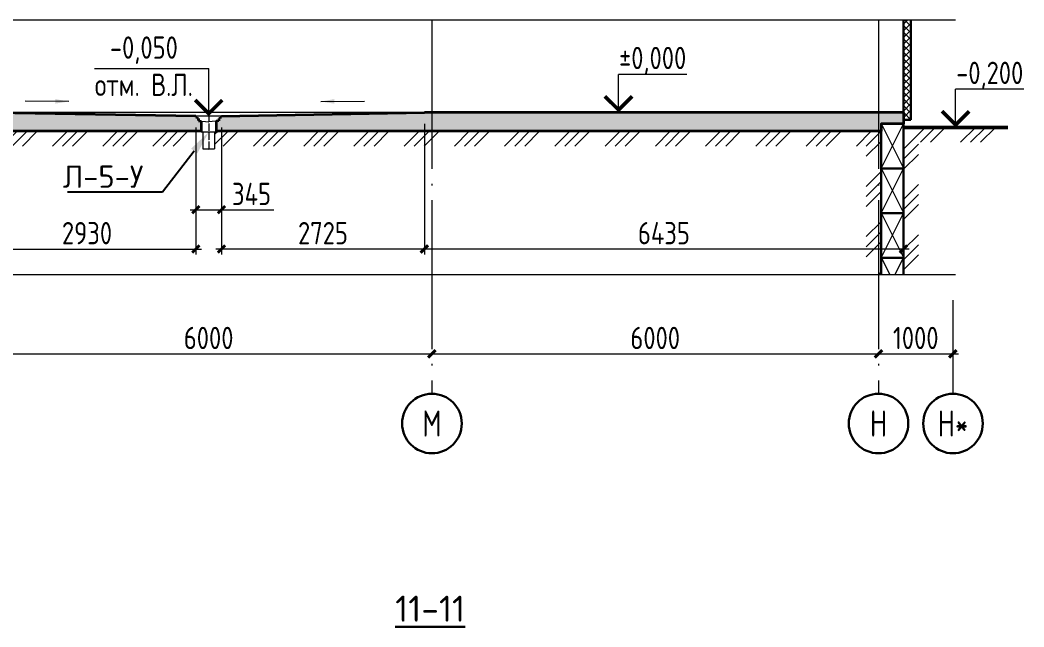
# Model space of a CAD drawing. Extents: x -965262 to 1142518, y -357520 to 71675.
# Drawn here: x 208291 to 221778, y -231245 to -223093 of the extents above; entities that cross this region are included whole.
import ezdxf
from ezdxf import colors
from ezdxf.entities.mleader import LeaderData, LeaderLine
from ezdxf.math import Vec2, Vec3

# ---------------------------------------------------------------- set-up
doc = ezdxf.new("R2010")
doc.units = 0
doc.header["$LTSCALE"] = 10
doc.linetypes.add('DOTE', pattern=[2.42, 2, -0.2, 0.02, -0.2])
doc.layers.get('0').update_dxf_attribs({"linetype": 'CONTINUOUS', "lineweight": 30})
doc.layers.get('Defpoints').update_dxf_attribs({"linetype": 'CONTINUOUS'})
doc.layers.add('DOTE', color=7, linetype='DOTE', lineweight=9)
doc.layers.add('полы', color=3, linetype='CONTINUOUS', lineweight=35)
doc.styles.add('GOST 2.304', font='isocpeur.ttf', dxfattribs={"width": 0.75, "height": 250})
doc.styles.get("Standard").update_dxf_attribs({"font": 'isocpeur.ttf', "height": 300})
doc.styles.add('ГОСТ 2м', font='isocpeur.ttf', dxfattribs={"width": 0.8, "height": 250})
doc.dimstyles.new('ГОСТ 2м', dxfattribs={"dimtxt": 250, "dimasz": 100, "dimexe": 75, "dimexo": 150, "dimgap": 62.5, "dimtad": 1, "dimdec": 0, "dimtxsty": 'ГОСТ 2м', "dimblk": 'ARCHTICK', "dimcen": 150, "dimdle": 75, "dimclrd": 256, "dimclre": 256, "dimclrt": 256, "dimadec": 0, "dimazin": 0, "dimtfac": 1, "dimtdec": 0, "dimtmove": 0, "dimatfit": 3, "dimldrblk": 'OBLIQUE', "dimfxl": 1, "dimlwd": 15, "dimlwe": 15, "dimarcsym": 0})

# ---------------------------------------------------------------- blocks, each defined once
blk = doc.blocks.new('_ArchTick')
at = {"color": 0, "linetype": 'ByBlock', "lineweight": 0, "const_width": 0.4}
blk.add_lwpolyline([(-0.5, -0.5), (0.5, 0.5)], dxfattribs=at)
blk = doc.blocks.new('*D1741')
at = {"lineweight": 15, "transparency": 16777216}
for p, q in [((219824, -227426), (219824, -227501)), ((220824, -227426), (220824, -227501)), ((219749, -227576), (220899, -227576))]:
    blk.add_line(p, q, dxfattribs=at)
at = {"layer": 'Defpoints', "color": 0, "lineweight": 15, "transparency": 16777216}
for p in [(219824, -227576), (220824, -227576), (220824, -227576)]:
    blk.add_point(p, dxfattribs=at)
at = {"lineweight": 15, "transparency": 16777216, "xscale": 100, "yscale": 100, "zscale": 100, "rotation": 180}
blk.add_blockref('_ArchTick', (219824, -227576), dxfattribs=at)
at = {"lineweight": 15, "transparency": 16777216, "xscale": 100, "yscale": 100, "zscale": 100}
blk.add_blockref('_ArchTick', (220824, -227576), dxfattribs=at)
at = {"lineweight": 15, "transparency": 16777216, "insert": (220324, -227363), "char_height": 250, "attachment_point": 5, "style": 'ГОСТ 2м'}
blk.add_mtext('{\\H1.2x;1000}', dxfattribs=at)
blk = doc.blocks.new('_Oblique')
at = {"color": 0, "linetype": 'ByBlock', "lineweight": -2}
blk.add_line((-0.5, -0.5), (0.5, 0.5), dxfattribs=at)
blk = doc.blocks.new('*D1745')
at = {"lineweight": 15, "transparency": 16777216}
for p, q in [((207824, -227426), (207824, -227501)), ((213824, -227426), (213824, -227501)), ((207749, -227576), (213899, -227576))]:
    blk.add_line(p, q, dxfattribs=at)
at = {"layer": 'Defpoints', "color": 0, "lineweight": 15, "transparency": 16777216}
for p in [(207824, -227576), (213824, -227576), (213824, -227576)]:
    blk.add_point(p, dxfattribs=at)
at = {"lineweight": 15, "transparency": 16777216, "xscale": 100, "yscale": 100, "zscale": 100, "rotation": 180}
blk.add_blockref('_ArchTick', (207824, -227576), dxfattribs=at)
at = {"lineweight": 15, "transparency": 16777216, "xscale": 100, "yscale": 100, "zscale": 100}
blk.add_blockref('_ArchTick', (213824, -227576), dxfattribs=at)
at = {"lineweight": 15, "transparency": 16777216, "insert": (210824, -227363), "char_height": 250, "attachment_point": 5, "style": 'ГОСТ 2м'}
blk.add_mtext('{\\H1.2x;6000}', dxfattribs=at)
blk = doc.blocks.new('*D1746')
at = {"lineweight": 15, "transparency": 16777216}
for p, q in [((213824, -227426), (213824, -227501)), ((219824, -227426), (219824, -227501)), ((213749, -227576), (219899, -227576))]:
    blk.add_line(p, q, dxfattribs=at)
at = {"layer": 'Defpoints', "color": 0, "lineweight": 15, "transparency": 16777216}
for p in [(213824, -227576), (219824, -227576), (219824, -227576)]:
    blk.add_point(p, dxfattribs=at)
at = {"lineweight": 15, "transparency": 16777216, "xscale": 100, "yscale": 100, "zscale": 100, "rotation": 180}
blk.add_blockref('_ArchTick', (213824, -227576), dxfattribs=at)
at = {"lineweight": 15, "transparency": 16777216, "xscale": 100, "yscale": 100, "zscale": 100}
blk.add_blockref('_ArchTick', (219824, -227576), dxfattribs=at)
at = {"lineweight": 15, "transparency": 16777216, "insert": (216824, -227363), "char_height": 250, "attachment_point": 5, "style": 'ГОСТ 2м'}
blk.add_mtext('{\\H1.2x;6000}', dxfattribs=at)
blk = doc.blocks.new('*D1749')
at = {"lineweight": 15, "ltscale": 50, "transparency": 16777216}
for p, q in [((213722, -224485), (213722, -226243)), ((220159, -224485), (220159, -226243)), ((220234, -226168), (213647, -226168))]:
    blk.add_line(p, q, dxfattribs=at)
at = {"layer": 'Defpoints', "color": 0, "lineweight": 15, "ltscale": 50, "transparency": 16777216}
for p in [(213722, -224335), (220159, -224335), (213722, -226168)]:
    blk.add_point(p, dxfattribs=at)
at = {"lineweight": 15, "ltscale": 50, "transparency": 16777216, "xscale": 100, "yscale": 100, "zscale": 100, "rotation": 180}
blk.add_blockref('_ArchTick', (213722, -226168), dxfattribs=at)
at = {"lineweight": 15, "ltscale": 50, "transparency": 16777216, "xscale": 100, "yscale": 100, "zscale": 100}
blk.add_blockref('_ArchTick', (220159, -226168), dxfattribs=at)
at = {"lineweight": 15, "ltscale": 50, "transparency": 16777216, "insert": (216941, -225955), "char_height": 250, "attachment_point": 5, "style": 'ГОСТ 2м'}
blk.add_mtext('{\\H1.2x;6435}', dxfattribs=at)
blk = doc.blocks.new('*D1754')
at = {"lineweight": 15, "ltscale": 50, "transparency": 16777216}
for p, q in [((210997, -224535), (210997, -226243)), ((213722, -224485), (213722, -226243)), ((213797, -226168), (210922, -226168))]:
    blk.add_line(p, q, dxfattribs=at)
at = {"layer": 'Defpoints', "color": 0, "lineweight": 15, "ltscale": 50, "transparency": 16777216}
for p in [(210997, -224385), (213722, -224335), (210997, -226168)]:
    blk.add_point(p, dxfattribs=at)
at = {"lineweight": 15, "ltscale": 50, "transparency": 16777216, "xscale": 100, "yscale": 100, "zscale": 100, "rotation": 180}
blk.add_blockref('_ArchTick', (210997, -226168), dxfattribs=at)
at = {"lineweight": 15, "ltscale": 50, "transparency": 16777216, "xscale": 100, "yscale": 100, "zscale": 100}
blk.add_blockref('_ArchTick', (213722, -226168), dxfattribs=at)
at = {"lineweight": 15, "ltscale": 50, "transparency": 16777216, "insert": (212360, -225955), "char_height": 250, "attachment_point": 5, "style": 'ГОСТ 2м'}
blk.add_mtext('{\\H1.2x;2725}', dxfattribs=at)
blk = doc.blocks.new('*D1755')
at = {"lineweight": 15, "ltscale": 50, "transparency": 16777216}
for p, q in [((207727, -224485), (207727, -226243)), ((210652, -224535), (210652, -226243)), ((207652, -226168), (210727, -226168))]:
    blk.add_line(p, q, dxfattribs=at)
at = {"layer": 'Defpoints', "color": 0, "lineweight": 15, "ltscale": 50, "transparency": 16777216}
for p in [(207727, -224335), (210652, -224385), (210652, -226168)]:
    blk.add_point(p, dxfattribs=at)
at = {"lineweight": 15, "ltscale": 50, "transparency": 16777216, "xscale": 100, "yscale": 100, "zscale": 100, "rotation": 180}
blk.add_blockref('_ArchTick', (207727, -226168), dxfattribs=at)
at = {"lineweight": 15, "ltscale": 50, "transparency": 16777216, "xscale": 100, "yscale": 100, "zscale": 100}
blk.add_blockref('_ArchTick', (210652, -226168), dxfattribs=at)
at = {"lineweight": 15, "ltscale": 50, "transparency": 16777216, "insert": (209190, -225955), "char_height": 250, "attachment_point": 5, "style": 'ГОСТ 2м'}
blk.add_mtext('{\\H1.2x;2930}', dxfattribs=at)
blk = doc.blocks.new('*D1756')
at = {"lineweight": 15, "ltscale": 50, "transparency": 16777216}
for p, q in [((210652, -224535), (210652, -225715)), ((210997, -224535), (210997, -225715)), ((210577, -225640), (210997, -225640)), ((210997, -225640), (211702, -225640))]:
    blk.add_line(p, q, dxfattribs=at)
at = {"layer": 'Defpoints', "color": 0, "lineweight": 15, "ltscale": 50, "transparency": 16777216}
for p in [(210652, -224385, 1772), (210997, -224385, 1772), (210997, -225640)]:
    blk.add_point(p, dxfattribs=at)
at = {"lineweight": 15, "ltscale": 50, "transparency": 16777216, "xscale": 100, "yscale": 100, "zscale": 100, "rotation": 180}
blk.add_blockref('_ArchTick', (210652, -225640), dxfattribs=at)
at = {"lineweight": 15, "ltscale": 50, "transparency": 16777216, "xscale": 100, "yscale": 100, "zscale": 100}
blk.add_blockref('_ArchTick', (210997, -225640), dxfattribs=at)
at = {"lineweight": 15, "ltscale": 50, "transparency": 16777216, "insert": (211400, -225428), "char_height": 250, "attachment_point": 5, "style": 'ГОСТ 2м'}
blk.add_mtext('{\\H1.2x;345}', dxfattribs=at)

msp = doc.modelspace()

# ---------------------------------------------------------------- hatches: boundary and pattern name
at = {"lineweight": 0, "ltscale": 50}
h = msp.add_hatch(dxfattribs=at)
h.set_pattern_fill('ANSI37', color=256, scale=20, style=0)
h.set_pattern_definition([(45, (-890347.434, -920921.184), (-44.9012806, 44.9012806), []), (135, (-890347.434, -920921.184), (-44.9012806, -44.9012806), [])])
h.paths.add_polyline_path([(220259.3, -224434.6), (220259.3, -223092.6), (220159.3, -223092.6), (220159.3, -224434.6)])
h = msp.add_hatch(dxfattribs=at)
h.set_pattern_fill('MCSHATCHBG', color=256, scale=30, style=0, pattern_type=2)
h.set_pattern_definition([(45, (983039, -1229771.54), (-337.49995, 337.49995), []), (45, (983174, -1229771.54), (-337.49995, 337.49995), []), (45, (982634, -1229771.54), (-337.49995, 337.49995), [])])
h.paths.add_polyline_path([(183667.2, -224784.6), (183667.2, -224584.6), (184574.3, -224584.6), (184574.3, -225684.6), (185074.3, -225684.6), (185074.3, -224584.6), (188819.8, -224584.6), (188819.8, -224784.6), (185274.3, -224784.6), (185274.3, -225884.6), (184374.3, -225884.6), (184374.3, -224784.6)])
h.paths.add_polyline_path([(188929.8, -224784.6), (202514.8, -224784.6), (202514.8, -224584.6), (188929.8, -224584.6)])
h.paths.add_polyline_path([(202674.8, -224784.6), (210744.8, -224784.6), (210744.8, -224584.6), (202674.8, -224584.6)])
h.paths.add_polyline_path([(210904.8, -224784.6), (210904.8, -224584.6), (219859.3, -224584.6), (219859.3, -226513.6), (219659.3, -226513.6), (219659.3, -224784.6), (210904.8, -224784.6)])
h.paths.add_polyline_path([(220159.3, -226513.6), (220159.3, -224534.6), (221560.2, -224534.6), (221560.2, -224734.6), (220359.3, -224734.6), (220359.3, -226513.6)])
at = {"layer": 'полы', "lineweight": 0, "ltscale": 100}
h = msp.add_hatch(dxfattribs=at)
h.set_pattern_fill('ANSI35', color=256, scale=20, angle=90, style=0)
h.set_pattern_definition([(135, (-2733954.96, -32434.33), (-89.802561, -89.802561), []), (135, (-2733954.96, -32344.53), (-89.802561, -89.802561), [158.75, -31.75, 0, -31.75])])
h.paths.add_polyline_path([(183167.2, -224584.6), (183167.2, -224337.6), (183824.3, -224334.6), (188752.3, -224354.6), (188752.3, -224364.6), (188769.8, -224364.6), (188769.8, -224384.6), (188789.8, -224384.6), (188789.8, -224414.6), (188794.8, -224415.2), (188794.8, -224565.2), (188819.8, -224565.2), (188819.8, -224584.6), (185074.3, -224584.6), (185074.3, -224484.6), (184574.3, -224484.6), (184574.3, -224584.6)])
h.paths.add_polyline_path([(188929.8, -224584.6), (188929.8, -224565.2), (188954.8, -224565.2), (188954.8, -224415.2), (188959.8, -224414.6), (188959.8, -224384.6), (188979.8, -224384.6), (188979.8, -224364.6), (188997.3, -224364.6), (188997.3, -224354.6), (195209.3, -224334.6), (202422.3, -224354.6), (202422.3, -224364.6), (202439.8, -224364.6), (202439.8, -224384.6), (202459.8, -224384.6), (202459.8, -224414.6), (202494.8, -224418.7), (202494.8, -224565.2), (202514.8, -224565.2), (202514.8, -224584.6)])
h.paths.add_polyline_path([(202674.8, -224584.6), (202674.8, -224565.2), (202694.8, -224565.2), (202694.8, -224418.7), (202729.8, -224414.6), (202729.8, -224384.6), (202749.8, -224384.6), (202749.8, -224364.6), (202767.3, -224364.6), (202767.3, -224354.6), (207499.3, -224334.6), (210652.3, -224384.6), (210652.3, -224394.6), (210669.8, -224394.6), (210669.8, -224414.6), (210689.8, -224414.6), (210689.8, -224444.6), (210724.8, -224448.7), (210724.8, -224584.6)])
h.paths.add_polyline_path([(210924.8, -224584.6), (210924.8, -224448.7), (210959.8, -224444.6), (210959.8, -224414.6), (210979.8, -224414.6), (210979.8, -224394.6), (210997.3, -224394.6), (210997.3, -224384.6), (214049.3, -224334.6), (220159.3, -224334.6), (220159.3, -224484.6), (219859.3, -224484.6), (219859.3, -224584.6)])
h.paths.add_polyline_path([(183167.2, -224584.6), (183167.2, -224553.1), (183293.2, -224584.6)], flags=16)

# ---------------------------------------------------------------- linework, layer by layer
at = {"color": 5, "lineweight": 15, "ltscale": 50}
for p, q in [((220859.3, -223092.6, 13061.6), (202463.2, -223092.6, 13061.6)), ((220859.3, -226513.6, 13061.6), (202463.2, -226513.6, 13061.6))]:
    msp.add_line(p, q, dxfattribs=at)
at = {"ltscale": 50}
for p, q in [((220159.3, -223092.6, 11707.2), (220159.3, -224434.6, 13061.6)), ((220259.3, -223092.6, 13158.5), (220259.3, -224434.6, 13120.5)), ((220259.3, -224434.6, 13061.6), (220159.3, -224434.6, 13061.6)), ((220159.3, -226284.6, 13061.6), (219859.3, -226284.6, 13061.6)), ((219859.3, -226284.6, 13061.6), (219859.3, -226513.6, 13061.6)), ((220159.3, -226513.6, 13061.6), (220159.3, -226284.6, 13061.6))]:
    msp.add_line(p, q, dxfattribs=at)
at = {"lineweight": 15, "ltscale": 0.3}
for p, q in [((209291.2, -223745, 13061.6), (210824.8, -223745, 13061.6)), ((217249.3, -223821.5, 13061.6), (216331.2, -223821.5, 13061.6)), ((221777.8, -224021.5, 13055.6), (220859.7, -224021.5, 13055.6))]:
    msp.add_line(p, q, dxfattribs=at)
at = {"lineweight": 15}
for p, q in [((210824.8, -224384.6, 13061.6), (210824.8, -223745, 13061.6)), ((216331.2, -224334.6, 13061.6), (216331.2, -223821.5, 13061.6)), ((220859.7, -224534.6, 13055.6), (220859.7, -224021.5, 13055.6)), ((210724.8, -224448.7, 13061.6), (210724.8, -224595.2, 13061.6)), ((210924.8, -224448.7, 13061.6), (210924.8, -224595.2, 13061.6)), ((219859.7, -224483.6, 13061.6), (220159.7, -225083.6, 13061.6)), ((220159.7, -224483.6, 13061.6), (219859.7, -225083.6, 13061.6)), ((210724.8, -224595.2, 13061.6), (210924.8, -224595.2, 13061.6)), ((210744.8, -224595.2, 13061.6), (210744.8, -224822.2, 13061.6)), ((210904.8, -224595.2, 13061.6), (210904.8, -224822.2, 13061.6)), ((210744.8, -224822.2, 13061.6), (210904.8, -224822.2, 13061.6)), ((219859.7, -225083.6, 13061.6), (220159.7, -225683.6, 13061.6)), ((220159.7, -225083.6, 13061.6), (219859.7, -225683.6, 13061.6)), ((219859.7, -225683.6, 13061.6), (220159.7, -226283.6, 13061.6)), ((220159.7, -225683.6, 13061.6), (219859.7, -226283.6, 13061.6)), ((219859.7, -226283.6, 13061.6), (219974.2, -226512.6, 13061.6)), ((220159.7, -226283.6, 13061.6), (220045.2, -226512.6, 13061.6))]:
    msp.add_line(p, q, dxfattribs=at)
at = {"lineweight": 15, "ltscale": 50}
for p, q in [((208944.8, -224186.7, 10848.6), (208356.8, -224179.9, 10848.6)), ((212331.5, -224186.7, 10848.6), (212919.5, -224179.9, 10848.6)), ((210652.3, -224384.6, 13061.6), (210652.3, -224394.6, 13061.6)), ((210669.8, -224394.6, 13061.6), (210669.8, -224414.6, 13061.6)), ((210689.8, -224414.6, 13061.6), (210689.8, -224444.6, 13061.6)), ((210959.8, -224414.6, 13061.6), (210959.8, -224444.6, 13061.6)), ((210979.8, -224394.6, 13061.6), (210979.8, -224414.6, 13061.6)), ((210997.3, -224384.6, 13061.6), (210997.3, -224394.6, 13061.6))]:
    msp.add_line(p, q, dxfattribs=at)
at = {"lineweight": 15, "ltscale": 10}
for p, q in [((210669.8, -224394.6, 13061.6), (210652.3, -224394.6, 13061.6)), ((210669.8, -224414.6, 13061.6), (210689.8, -224414.6, 13061.6)), ((210979.8, -224414.6, 13061.6), (210959.8, -224414.6, 13061.6)), ((210997.3, -224394.6, 13061.6), (210979.8, -224394.6, 13061.6))]:
    msp.add_line(p, q, dxfattribs=at)
at = {"lineweight": 15, "ltscale": 2.5}
for p in [(210689.8, -224444.6, 13061.6), (210959.8, -224444.6, 13061.6)]:
    msp.add_line(p, (210824.8, -224460.5, 13061.6), dxfattribs=at)
at = {"lineweight": 50, "ltscale": 50}
msp.add_line((221560.2, -224534.6, 13049.6), (220159.3, -224534.6, 13061.6), dxfattribs=at)
at = {"lineweight": 15, "const_width": 50}
for points, elevation in [([(210642.4, -224166.9), (210824.8, -224349.2), (211007.1, -224166.9)], 13061.6), ([(216513.5, -224116.9), (216331.2, -224299.2), (216148.8, -224116.9)], 13061.6), ([(221042.1, -224316.9), (220859.7, -224499.2), (220677.4, -224316.9)], 13055.6)]:
    msp.add_lwpolyline(points, dxfattribs=dict(at, elevation=elevation))
at = {"lineweight": 15, "ltscale": 100, "extrusion": (0, 1, 0), "elevation": -224384.6}
msp.add_lwpolyline([(-210997.3, 13061.6), (-210652.3, 13061.6)], dxfattribs=at)
at = {"ltscale": 50, "elevation": 13061.6}
for points in [[(219859.3, -225084.6), (220159.3, -225084.6), (220159.3, -224484.6), (219859.3, -224484.6)], [(219859.3, -225684.6), (220159.3, -225684.6), (220159.3, -225084.6), (219859.3, -225084.6)], [(219859.3, -226284.6), (220159.3, -226284.6), (220159.3, -225684.6), (219859.3, -225684.6)]]:
    msp.add_lwpolyline(points, close=True, dxfattribs=at)
at = {"lineweight": 15, "ltscale": 50}
for points in [[(208764.5, -224214.5, 10848.6), (208765.2, -224154.5, 10848.6), (208944.8, -224186.7, 10848.6)], [(212511.9, -224214.5, 10848.6), (212511.1, -224154.5, 10848.6), (212331.5, -224186.7, 10848.6)]]:
    msp.add_solid(points, dxfattribs=at)
at = {"layer": 'DOTE', "ltscale": 100}
for p, q in [((213824.3, -223092.6, 13061.6), (213824.3, -228112.1, 13061.6)), ((219824.3, -223092.6, 13061.6), (219824.3, -228112.1, 13061.6)), ((220824.3, -226857.2, 14428), (220824.3, -228112.1, 14512.9))]:
    msp.add_line(p, q, dxfattribs=at)
at = {"layer": 'DOTE', "ltscale": 5}
msp.add_line((210824.8, -224361.3, 13061.6), (210824.8, -224834.9, 13061.6), dxfattribs=at)
at = {"layer": 'DOTE', "linetype": 'Continuous', "lineweight": 30}
for centre in [(213824.3, -228512.1, 14512.9), (219824.3, -228512.1, 14512.9), (220824.3, -228512.1, 14512.9)]:
    msp.add_circle(centre, 400, dxfattribs=at)
at = {"layer": 'полы', "lineweight": 0, "ltscale": 50}
msp.add_line((213722.3, -224334.6, 13061.6), (196159.3, -224334.6, 13061.6), dxfattribs=at)
at = {"layer": 'полы', "ltscale": 50}
for p, q in [((210652.3, -224384.6, 13061.6), (207727.3, -224334.6, 13061.6)), ((210652.3, -224384.6, 13061.6), (210652.3, -224394.6, 13061.6)), ((210652.3, -224394.6, 13061.6), (210669.8, -224394.6, 13061.6)), ((210669.8, -224394.6, 13061.6), (210669.8, -224414.6, 13061.6)), ((210669.8, -224414.6, 13061.6), (210689.8, -224414.6, 13061.6)), ((210689.8, -224414.6, 13061.6), (210689.8, -224444.6, 13061.6)), ((210979.8, -224414.6, 13061.6), (210959.8, -224414.6, 13061.6)), ((210959.8, -224414.6, 13061.6), (210959.8, -224444.6, 13061.6)), ((210997.3, -224394.6, 13061.6), (210979.8, -224394.6, 13061.6)), ((210979.8, -224394.6, 13061.6), (210979.8, -224414.6, 13061.6)), ((210997.3, -224384.6, 13061.6), (213722.3, -224334.6, 13061.6)), ((210997.3, -224384.6, 13061.6), (210997.3, -224394.6, 13061.6)), ((220159.3, -224334.6, 13061.6), (213722.3, -224334.6, 13061.6)), ((220159.3, -224334.6, 13049.6), (220159.3, -224484.6, 13061.6)), ((210689.8, -224444.6, 13061.6), (210724.8, -224448.7, 13061.6)), ((210724.8, -224448.7, 13061.6), (210724.8, -224584.6, 13061.6)), ((210959.8, -224444.6, 13061.6), (210924.8, -224448.7, 13061.6)), ((210924.8, -224448.7, 13061.6), (210924.8, -224584.6, 13061.6)), ((220159.3, -224484.6, 13061.6), (219859.3, -224484.6, 13061.6)), ((219859.3, -224484.6, 13061.6), (219859.3, -224584.6, 13061.6)), ((210724.8, -224584.6, 13061.6), (202674.8, -224584.6, 13061.6)), ((219859.3, -224584.6, 13061.6), (210924.8, -224584.6, 13061.6))]:
    msp.add_line(p, q, dxfattribs=at)

# ---------------------------------------------------------------- texts
at = {"char_height": 300, "attachment_point": 5, "style": 'GOST 2.304'}
for s, insert, width in [('{\\W0.8;-0,050\\Pотм. В.Л.}', (209953.9, -223712.1, 13061.6), 1670.673), ('{\\W0.8;%%P0,000}', (216789.7, -223636.8, 13061.6), 1200), ('{\\W0.8;-0,200}', (221318.3, -223836.8, 13055.6), 1200)]:
    msp.add_mtext(s, dxfattribs=dict(at, insert=insert, width=width))
at = {"layer": 'DOTE', "linetype": 'Continuous', "lineweight": 30, "ltscale": 100, "char_height": 350, "width": 800, "attachment_point": 5, "style": 'GOST 2.304'}
for s, insert in [('М', (213824.3, -228512.1, 14512.9)), ('Н', (219824.3, -228512.1, 14512.9)), ('Н*', (220824.3, -228512.1, 14512.9)), ('{\\W1;\\L\\C5;11-11}', (213799.8, -230999.6, -4711.1))]:
    msp.add_mtext(s, dxfattribs=dict(at, insert=insert))

# ---------------------------------------------------------------- dimensions: what is measured, and where the dimension line sits
at = {"lineweight": 15, "ltscale": 50}
dim = msp.add_linear_dim(base=(210652.3, -226167.6, 13061.6), p1=(207727.3, -224334.6, 13061.6), p2=(210652.3, -224384.6, 13061.6), angle=180, text='{\\H1.2x;2930}', dimstyle='ГОСТ 2м', dxfattribs=at)
dim.commit()
dim.dimension.update_dxf_attribs({"geometry": '*D1755', "text_midpoint": (209189.8, -225955.1, 13061.6)})
for base, p1, p2, text, picture, middle in [((210997.3, -225640.4, 11289.2), (210652.3, -224384.6, 13061.6), (210997.3, -224384.6, 13061.6), '{\\H1.2x;<>}', '*D1756', (211399.8, -225427.9, 11289.2)), ((210997.3, -226167.6, 13061.6), (213722.3, -224334.6, 13061.6), (210997.3, -224384.6, 13061.6), '{\\H1.2x;<>}', '*D1754', (212359.8, -225955.1, 13061.6)), ((213722.3, -226167.6, 13061.6), (220159.3, -224334.6, 13061.6), (213722.3, -224334.6, 13061.6), '{\\H1.2x;6435}', '*D1749', (216940.8, -225955.1, 13061.6))]:
    dim = msp.add_linear_dim(base=base, p1=p1, p2=p2, text=text, dimstyle='ГОСТ 2м', dxfattribs=at)
    dim.commit()
    dim.dimension.update_dxf_attribs({"geometry": picture, "text_midpoint": middle})
at = {"lineweight": 15}
for base, p1, p2, picture, middle in [((213824.3, -227575.6, 16321.4), (207824.3, -227575.6, 16321.4), (213824.3, -227575.6, 16321.4), '*D1745', (210824.3, -227363.1, 16321.4)), ((219824.3, -227575.6, 16321.4), (213824.3, -227575.6, 16321.4), (219824.3, -227575.6, 16321.4), '*D1746', (216824.3, -227363.1, 16321.4)), ((220824.3, -227575.6, 13061.6), (219824.3, -227575.6, 13061.6), (220824.3, -227575.6, 13061.6), '*D1741', (220324.3, -227363.1, 13061.6))]:
    dim = msp.add_linear_dim(base=base, p1=p1, p2=p2, text='{\\H1.2x;<>}', dimstyle='ГОСТ 2м', dxfattribs=at)
    dim.commit()
    dim.dimension.update_dxf_attribs({"geometry": picture, "text_midpoint": middle})

# ---------------------------------------------------------------- leaders
at = {"color": 5, "lineweight": 15}
ml = msp.add_multileader_mtext('Standard', dxfattribs=at)
ml.set_content('Л-5-У', color=5)
ml.set_leader_properties()
ml.build(insert=Vec2(0, 0))
ml.multileader.update_dxf_attribs({"has_text_frame": 1, "text_right_attachment_type": 6, "dogleg_length": 36, "arrow_head_size": 320})
ctx = ml.context
ctx.base_point, ctx.char_height, ctx.arrow_head_size, ctx.landing_gap_size, ctx.plane_origin = Vec3(208882.3, -225196, 13061.6), 300, 320, 16, Vec3(193496.6, -235139.2, 13061.6)
ctx.right_attachment, ctx.text_align_type = 6, 2
notes = []
notes.append((ctx, [(1, (1, 1, 0), (210204.6, -225406, 13061.6), (-1, 0), 240.3, [(0, [(210824.8, -224598.1, 13061.6)], 0, [])])]))
ctx.mtext.insert, ctx.mtext.width, ctx.mtext.defined_height, ctx.mtext.alignment, ctx.mtext.flow_direction = Vec3(209948.3, -225046, 13061.6), 1008.719, 8690.9, 3, 5
for ctx, leaders in notes:
    for number, flags, end, landing, length, lines in leaders:
        leader = LeaderData()
        leader.index, (leader.has_last_leader_line, leader.has_dogleg_vector, leader.attachment_direction) = number, flags
        leader.last_leader_point, leader.dogleg_vector, leader.dogleg_length = Vec3(end), Vec3(landing), length
        for number, points, colour, breaks in lines:
            line = LeaderLine()
            line.index, line.vertices, line.color, line.breaks = number, Vec3.list(points), colors.encode_raw_color(colour), breaks
            leader.lines.append(line)
        ctx.leaders.append(leader)

doc.saveas('drawing.dxf')
